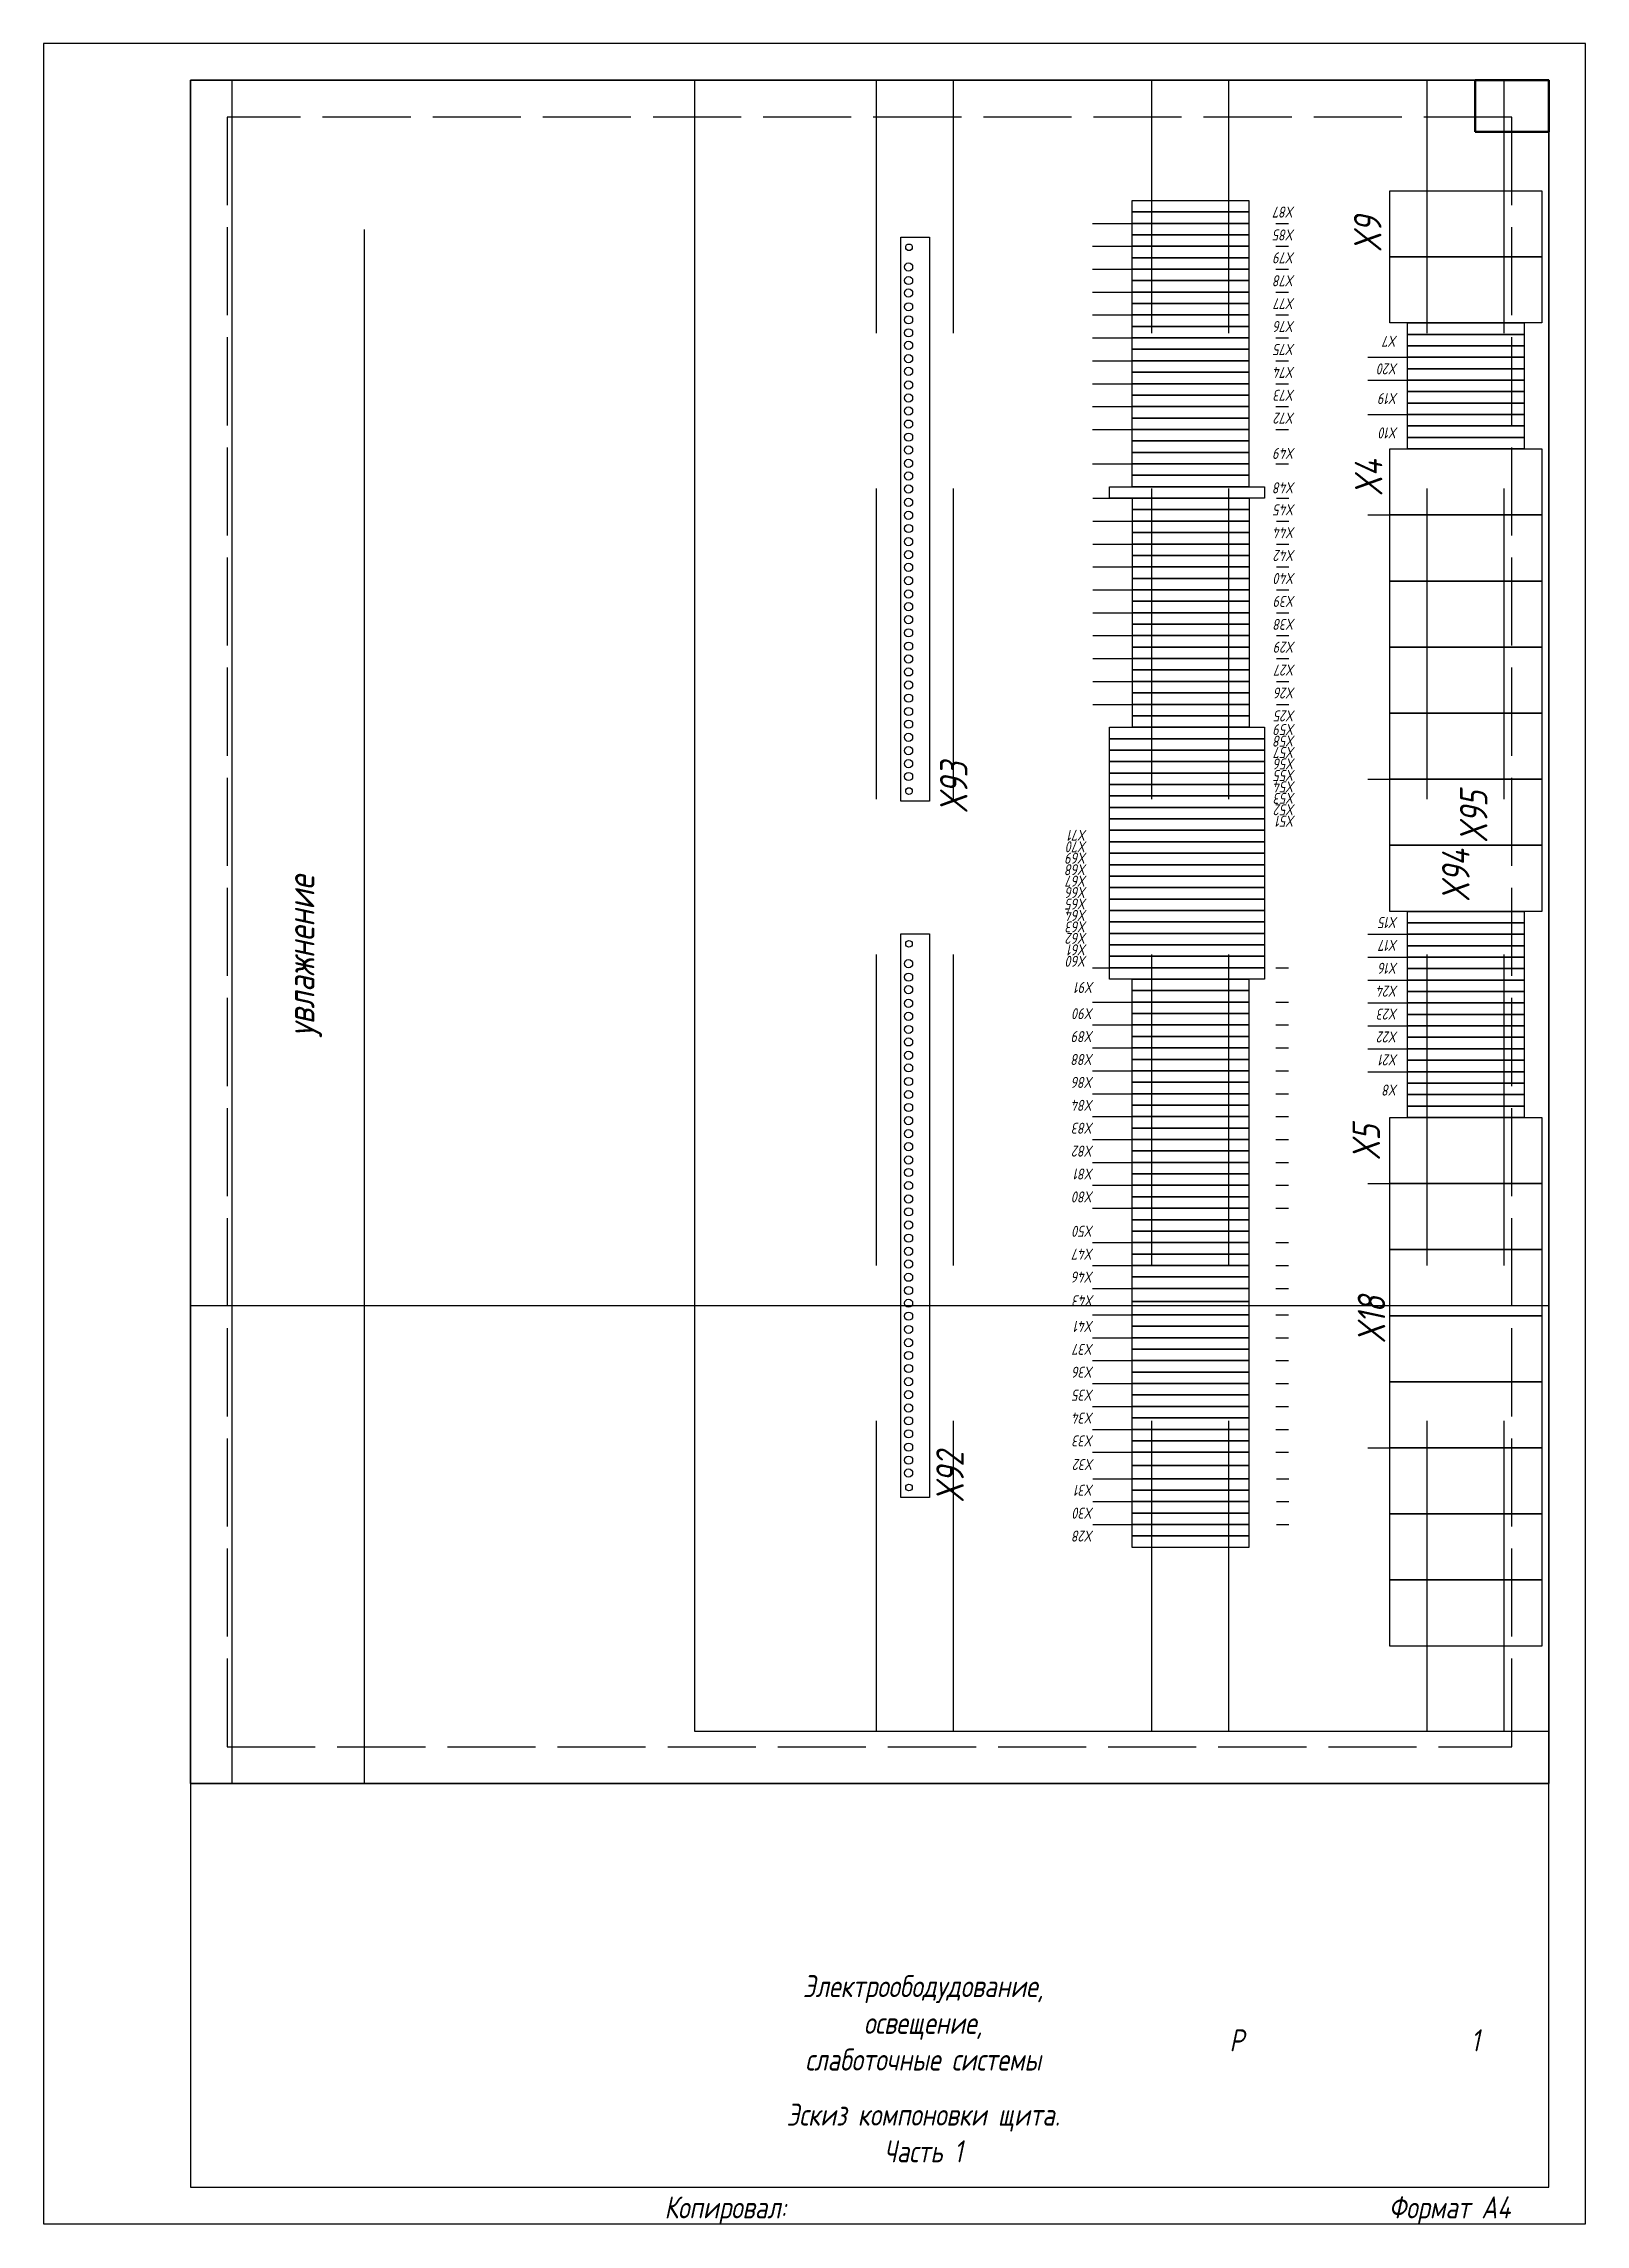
# Paper-space layout '1' of a CAD drawing. Header units: millimetres. Extents: x 117 to 327, y 7 to 305.
# The model-space entities are those that its viewports show. They can reach past a viewport. Long polylines and large blocks are cut down to what shows.
import ezdxf

# ---------------------------------------------------------------- set-up
doc = ezdxf.new("R2010")
doc.units = ezdxf.units.MM
doc.linetypes.add('ACAD_ISO02W100', pattern=[15, 12, -3])
doc.linetypes.add('DASHED', pattern=[19.05, 12.7, -6.35])
doc.layers.add('noprint', color=2, linetype='Continuous', true_color=0xffff00, plot=False)
doc.layers.add('stamp', color=7, linetype='Continuous')
doc.styles.add('textstyle127', font='isocpeui.ttf', dxfattribs={"width": 0.8})
doc.styles.add('textstyle128', font='isocpeui.ttf', dxfattribs={"width": 0.8})
doc.styles.add('textstyle130', font='isocpeui.ttf', dxfattribs={"width": 0.8})
doc.styles.add('textstyle133', font='isocpeui.ttf', dxfattribs={"width": 0.8})
doc.styles.add('textstyle134', font='isocpeui.ttf', dxfattribs={"width": 0.8})
doc.styles.add('textstyle135', font='isocpeui.ttf', dxfattribs={"width": 0.8})
doc.styles.add('textstyle137', font='isocpeui.ttf', dxfattribs={"width": 0.8})
doc.styles.add('textstyle138', font='isocpeui.ttf', dxfattribs={"width": 0.8})
doc.styles.add('textstyle139', font='isocpeui.ttf', dxfattribs={"width": 0.8})
doc.styles.add('textstyle140', font='isocpeui.ttf', dxfattribs={"width": 0.8})
doc.styles.add('textstyle141', font='isocpeui.ttf', dxfattribs={"width": 0.8})
doc.styles.add('textstyle142', font='isocpeui.ttf', dxfattribs={"width": 0.8})
doc.styles.add('textstyle144', font='isocpeui.ttf', dxfattribs={"width": 0.8})
doc.styles.add('textstyle145', font='isocpeui.ttf', dxfattribs={"width": 0.8})
doc.styles.add('textstyle146', font='isocpeui.ttf', dxfattribs={"width": 0.8})
doc.styles.add('textstyle147', font='isocpeui.ttf', dxfattribs={"width": 0.8})
doc.styles.add('textstyle148', font='isocpeui.ttf', dxfattribs={"width": 0.8})
doc.styles.add('textstyle149', font='isocpeui.ttf', dxfattribs={"width": 0.8})
doc.styles.add('textstyle15', font='isocpeui.ttf', dxfattribs={"width": 0.8})
doc.styles.add('textstyle150', font='isocpeui.ttf', dxfattribs={"width": 0.8})
doc.styles.add('textstyle151', font='isocpeui.ttf', dxfattribs={"width": 0.8})
doc.styles.add('textstyle152', font='isocpeui.ttf', dxfattribs={"width": 0.8})
doc.styles.add('textstyle153', font='isocpeui.ttf', dxfattribs={"width": 0.8})
doc.styles.add('textstyle154', font='isocpeui.ttf', dxfattribs={"width": 0.8})
doc.styles.add('textstyle155', font='isocpeui.ttf', dxfattribs={"width": 0.8})
doc.styles.add('textstyle156', font='isocpeui.ttf', dxfattribs={"width": 0.8})
doc.styles.add('textstyle157', font='isocpeui.ttf', dxfattribs={"width": 0.8})
doc.styles.add('textstyle158', font='isocpeui.ttf', dxfattribs={"width": 0.8})
doc.styles.add('textstyle159', font='isocpeui.ttf', dxfattribs={"width": 0.8})
doc.styles.add('textstyle160', font='isocpeui.ttf', dxfattribs={"width": 0.8})
doc.styles.add('textstyle161', font='isocpeui.ttf', dxfattribs={"width": 0.8})
doc.styles.add('textstyle162', font='isocpeui.ttf', dxfattribs={"width": 0.8})
doc.styles.add('textstyle163', font='isocpeui.ttf', dxfattribs={"width": 0.8})
doc.styles.add('textstyle164', font='isocpeui.ttf', dxfattribs={"width": 0.8})
doc.styles.add('textstyle165', font='isocpeui.ttf', dxfattribs={"width": 0.8})
doc.styles.add('textstyle166', font='isocpeui.ttf', dxfattribs={"width": 0.8})
doc.styles.add('textstyle167', font='isocpeui.ttf', dxfattribs={"width": 0.8})
doc.styles.add('textstyle168', font='isocpeui.ttf', dxfattribs={"width": 0.8})
doc.styles.add('textstyle169', font='isocpeui.ttf', dxfattribs={"width": 0.8})
doc.styles.add('textstyle170', font='isocpeui.ttf', dxfattribs={"width": 0.8})
doc.styles.add('textstyle171', font='isocpeui.ttf', dxfattribs={"width": 0.8})
doc.styles.add('textstyle172', font='isocpeui.ttf', dxfattribs={"width": 0.8})
doc.styles.add('textstyle173', font='isocpeui.ttf', dxfattribs={"width": 0.8})
doc.styles.add('textstyle174', font='isocpeui.ttf', dxfattribs={"width": 0.8})
doc.styles.add('textstyle176', font='isocpeui.ttf', dxfattribs={"width": 0.8})
doc.styles.add('textstyle177', font='isocpeui.ttf', dxfattribs={"width": 0.8})
doc.styles.add('textstyle178', font='isocpeui.ttf', dxfattribs={"width": 0.8})
doc.styles.add('textstyle179', font='isocpeui.ttf', dxfattribs={"width": 0.8})
doc.styles.add('textstyle180', font='isocpeui.ttf', dxfattribs={"width": 0.8})
doc.styles.add('textstyle181', font='isocpeui.ttf', dxfattribs={"width": 0.8})
doc.styles.add('textstyle182', font='isocpeui.ttf', dxfattribs={"width": 0.8})
doc.styles.add('textstyle183', font='isocpeui.ttf', dxfattribs={"width": 0.8})
doc.styles.add('textstyle184', font='isocpeui.ttf', dxfattribs={"width": 0.8})
doc.styles.add('textstyle185', font='isocpeui.ttf', dxfattribs={"width": 0.8})
doc.styles.add('textstyle186', font='isocpeui.ttf', dxfattribs={"width": 0.8})
doc.styles.add('textstyle187', font='isocpeui.ttf', dxfattribs={"width": 0.8})
doc.styles.add('textstyle188', font='isocpeui.ttf', dxfattribs={"width": 0.8})
doc.styles.add('textstyle189', font='isocpeui.ttf', dxfattribs={"width": 0.8})
doc.styles.add('textstyle190', font='isocpeui.ttf', dxfattribs={"width": 0.8})
doc.styles.add('textstyle191', font='isocpeui.ttf', dxfattribs={"width": 0.8})
doc.styles.add('textstyle192', font='isocpeui.ttf', dxfattribs={"width": 0.8})
doc.styles.add('textstyle193', font='isocpeui.ttf', dxfattribs={"width": 0.8})
doc.styles.add('textstyle194', font='isocpeui.ttf', dxfattribs={"width": 0.8})
doc.styles.add('textstyle195', font='isocpeui.ttf', dxfattribs={"width": 0.8})
doc.styles.add('textstyle196', font='isocpeui.ttf', dxfattribs={"width": 0.8})
doc.styles.add('textstyle197', font='isocpeui.ttf', dxfattribs={"width": 0.8})
doc.styles.add('textstyle198', font='isocpeui.ttf', dxfattribs={"width": 0.8})
doc.styles.add('textstyle199', font='isocpeui.ttf', dxfattribs={"width": 0.8})
doc.styles.add('textstyle200', font='isocpeui.ttf', dxfattribs={"width": 0.8})
doc.styles.add('textstyle201', font='isocpeui.ttf', dxfattribs={"width": 0.8})
doc.styles.add('textstyle202', font='isocpeui.ttf', dxfattribs={"width": 0.8})
doc.styles.add('textstyle203', font='isocpeui.ttf', dxfattribs={"width": 0.8})
doc.styles.add('textstyle204', font='isocpeui.ttf', dxfattribs={"width": 0.8})
doc.styles.add('textstyle205', font='isocpeui.ttf', dxfattribs={"width": 0.8})
doc.styles.add('textstyle206', font='isocpeui.ttf', dxfattribs={"width": 0.8})
doc.styles.add('textstyle207', font='isocpeui.ttf', dxfattribs={"width": 0.8})
doc.styles.add('textstyle208', font='isocpeui.ttf', dxfattribs={"width": 0.8})
doc.styles.add('textstyle209', font='isocpeui.ttf', dxfattribs={"width": 0.8})
doc.styles.add('textstyle210', font='isocpeui.ttf', dxfattribs={"width": 0.8})
doc.styles.add('textstyle211', font='isocpeui.ttf', dxfattribs={"width": 0.8})
doc.styles.add('textstyle243', font='isocpeui.ttf', dxfattribs={"width": 0.8})
doc.styles.add('textstyle244', font='isocpeui.ttf', dxfattribs={"width": 0.8})
doc.styles.add('textstyle245', font='isocpeui.ttf', dxfattribs={"width": 0.8})
doc.styles.add('textstyle246', font='isocpeui.ttf', dxfattribs={"width": 0.8})
doc.styles.add('textstyle247', font='isocpeui.ttf', dxfattribs={"width": 0.8})
doc.styles.add('textstyle248', font='isocpeui.ttf', dxfattribs={"width": 0.8})

msp = doc.modelspace()

# ---------------------------------------------------------------- linework, layer by layer
msp.add_line((0, 2800), (962.5, 2800))
at = {"color": 0, "linetype": 'DASHED'}
for p, q in [((106.25, 2507.5), (856.25, 2507.5)), ((106.25, 2472.5), (856.25, 2472.5)), ((106.25, 2382.5), (856.25, 2382.5)), ((106.25, 2347.5), (856.25, 2347.5)), ((106.25, 2257.5), (856.25, 2257.5)), ((106.25, 2222.5), (856.25, 2222.5))]:
    msp.add_line(p, q, dxfattribs=at)
at = {"linetype": 'ACAD_ISO02W100', "ltscale": 0.5}
for p, q in [((200.248, 2409.3), (200.248, 2320.3)), ((210.648, 2409.3), (210.648, 2320.3)), ((221.048, 2409.3), (221.048, 2320.3)), ((233.048, 2409.5), (233.048, 2320.5)), ((243.448, 2409.5), (243.448, 2320.5)), ((253.848, 2409.5), (253.848, 2320.5)), ((264.248, 2409.5), (264.248, 2320.5)), ((274.648, 2409.5), (274.648, 2320.5)), ((285.048, 2409.5), (285.048, 2320.5)), ((295.448, 2409.5), (295.448, 2320.5)), ((307.448, 2409.5), (307.448, 2320.5)), ((317.848, 2409.5), (317.848, 2320.5)), ((328.248, 2409.5), (328.248, 2320.5)), ((343.848, 2409.5), (343.848, 2320.5)), ((354.248, 2409.5), (354.248, 2320.5)), ((364.648, 2409.5), (364.648, 2320.5)), ((375.048, 2409.5), (375.048, 2320.5)), ((385.448, 2409.5), (385.448, 2320.5)), ((395.848, 2409.5), (395.848, 2320.5)), ((406.248, 2409.5), (406.248, 2320.5)), ((416.648, 2409.5), (416.648, 2320.5)), ((427.048, 2409.5), (427.048, 2320.5)), ((437.448, 2409.5), (437.448, 2320.5)), ((453.048, 2409.5), (453.048, 2320.5)), ((572.648, 2409.3), (572.648, 2320.3)), ((583.048, 2409.3), (583.048, 2320.3)), ((593.448, 2409.3), (593.448, 2320.3)), ((603.848, 2409.3), (603.848, 2320.3)), ((614.248, 2409.3), (614.248, 2320.3)), ((624.648, 2409.3), (624.648, 2320.3)), ((635.048, 2409.3), (635.048, 2320.3)), ((645.448, 2409.3), (645.448, 2320.3)), ((655.848, 2409.3), (655.848, 2320.3)), ((666.248, 2409.3), (666.248, 2320.3)), ((681.848, 2409.5), (681.848, 2320.5)), ((697.448, 2409.5), (697.448, 2320.5)), ((707.848, 2409.5), (707.848, 2320.5)), ((718.248, 2409.5), (718.248, 2320.5)), ((728.648, 2409.5), (728.648, 2320.5)), ((739.048, 2409.5), (739.048, 2320.5)), ((749.448, 2409.5), (749.448, 2320.5)), ((759.848, 2409.5), (759.848, 2320.5)), ((770.248, 2409.5), (770.248, 2320.5)), ((780.648, 2409.5), (780.648, 2320.5)), ((791.048, 2409.5), (791.048, 2320.5)), ((235.05, 2284.5), (235.05, 2195.5)), ((355.05, 2284.5), (355.05, 2195.5)), ((405.85, 2284.5), (405.85, 2195.5)), ((416.25, 2284.5), (416.25, 2195.5)), ((426.65, 2284.5), (426.65, 2195.5)), ((437.05, 2284.5), (437.05, 2195.5)), ((447.45, 2284.5), (447.45, 2195.5)), ((457.85, 2284.5), (457.85, 2195.5)), ((468.25, 2284.5), (468.25, 2195.5)), ((538.65, 2284.5), (538.65, 2195.5)), ((658.65, 2284.5), (658.65, 2195.5)), ((704.25, 2284.5), (704.25, 2195.5)), ((719.85, 2284.5), (719.85, 2195.5)), ((730.25, 2284.5), (730.25, 2195.5))]:
    msp.add_line(p, q, dxfattribs=at)
at = {"flags": 128}
for points in [[(212.439, 2483.5), (212.439, 2496.5), (468.439, 2496.5), (468.439, 2483.5)], [(528.725, 2483.5), (528.725, 2496.5), (784.725, 2496.5), (784.725, 2483.5)], [(145.05, 2205.5), (145.05, 2274.5), (175.05, 2274.5), (175.05, 2205.5)], [(175.05, 2205.5), (175.05, 2274.5), (205.05, 2274.5), (205.05, 2205.5)], [(205.05, 2205.5), (205.05, 2274.5), (235.05, 2274.5), (235.05, 2205.5)], [(235.05, 2205.5), (235.05, 2274.5), (265.05, 2274.5), (265.05, 2205.5)], [(265.05, 2205.5), (265.05, 2274.5), (295.05, 2274.5), (295.05, 2205.5)], [(295.05, 2205.5), (295.05, 2274.5), (325.05, 2274.5), (325.05, 2205.5)], [(325.05, 2205.5), (325.05, 2274.5), (355.05, 2274.5), (355.05, 2205.5)], [(355.05, 2205.5), (355.05, 2274.5), (385.05, 2274.5), (385.05, 2205.5)], [(478.65, 2205.5), (478.65, 2274.5), (508.65, 2274.5), (508.65, 2205.5)], [(508.65, 2205.5), (508.65, 2274.5), (538.65, 2274.5), (538.65, 2205.5)], [(538.65, 2205.5), (538.65, 2274.5), (568.65, 2274.5), (568.65, 2205.5)], [(568.65, 2205.5), (568.65, 2274.5), (598.65, 2274.5), (598.65, 2205.5)], [(598.65, 2205.5), (598.65, 2274.5), (628.65, 2274.5), (628.65, 2205.5)], [(628.65, 2205.5), (628.65, 2274.5), (658.65, 2274.5), (658.65, 2205.5)], [(658.65, 2205.5), (658.65, 2274.5), (688.65, 2274.5), (688.65, 2205.5)], [(745.85, 2205.5), (745.85, 2274.5), (775.85, 2274.5), (775.85, 2205.5)], [(775.85, 2205.5), (775.85, 2274.5), (805.85, 2274.5), (805.85, 2205.5)]]:
    msp.add_lwpolyline(points, close=True, dxfattribs=at)
at = {"color": 0}
for points in [[(453.048, 2331.4), (447.848, 2331.4), (447.848, 2401.8), (453.048, 2401.8)], [(458.248, 2331.4), (453.048, 2331.4), (453.048, 2401.8), (458.248, 2401.8)], [(463.448, 2331.4), (458.248, 2331.4), (458.248, 2401.8), (463.448, 2401.8)], [(468.648, 2331.4), (463.448, 2331.4), (463.448, 2401.8), (468.648, 2401.8)], [(473.848, 2331.4), (468.648, 2331.4), (468.648, 2401.8), (473.848, 2401.8)], [(479.048, 2331.4), (473.848, 2331.4), (473.848, 2401.8), (479.048, 2401.8)], [(484.248, 2331.4), (479.048, 2331.4), (479.048, 2401.8), (484.248, 2401.8)], [(489.448, 2331.4), (484.248, 2331.4), (484.248, 2401.8), (489.448, 2401.8)], [(494.648, 2331.4), (489.448, 2331.4), (489.448, 2401.8), (494.648, 2401.8)], [(499.848, 2331.4), (494.648, 2331.4), (494.648, 2401.8), (499.848, 2401.8)], [(505.048, 2331.4), (499.848, 2331.4), (499.848, 2401.8), (505.048, 2401.8)], [(510.248, 2331.4), (505.048, 2331.4), (505.048, 2401.8), (510.248, 2401.8)], [(515.448, 2331.4), (510.248, 2331.4), (510.248, 2401.8), (515.448, 2401.8)], [(520.648, 2331.4), (515.448, 2331.4), (515.448, 2401.8), (520.648, 2401.8)], [(525.848, 2331.4), (520.648, 2331.4), (520.648, 2401.8), (525.848, 2401.8)], [(531.048, 2331.4), (525.848, 2331.4), (525.848, 2401.8), (531.048, 2401.8)], [(536.248, 2331.4), (531.048, 2331.4), (531.048, 2401.8), (536.248, 2401.8)], [(541.448, 2331.4), (536.248, 2331.4), (536.248, 2401.8), (541.448, 2401.8)], [(546.648, 2331.4), (541.448, 2331.4), (541.448, 2401.8), (546.648, 2401.8)], [(551.848, 2331.4), (546.648, 2331.4), (546.648, 2401.8), (551.848, 2401.8)], [(557.048, 2331.4), (551.848, 2331.4), (551.848, 2401.8), (557.048, 2401.8)], [(562.248, 2331.4), (557.048, 2331.4), (557.048, 2401.8), (562.248, 2401.8)], [(671.448, 2331.4), (666.248, 2331.4), (666.248, 2401.8), (671.448, 2401.8)], [(195.048, 2338.5), (189.848, 2338.5), (189.848, 2391.5), (195.048, 2391.5)], [(200.248, 2338.5), (195.048, 2338.5), (195.048, 2391.5), (200.248, 2391.5)], [(205.448, 2338.5), (200.248, 2338.5), (200.248, 2391.5), (205.448, 2391.5)], [(210.648, 2338.5), (205.448, 2338.5), (205.448, 2391.5), (210.648, 2391.5)], [(215.848, 2338.5), (210.648, 2338.5), (210.648, 2391.5), (215.848, 2391.5)], [(221.048, 2338.5), (215.848, 2338.5), (215.848, 2391.5), (221.048, 2391.5)], [(227.048, 2391.5), (227.048, 2338.5), (221.048, 2338.5), (221.048, 2391.5)], [(233.048, 2391.5), (233.048, 2338.5), (227.048, 2338.5), (227.048, 2391.5)], [(238.248, 2338.5), (233.048, 2338.5), (233.048, 2391.5), (238.248, 2391.5)], [(243.448, 2338.5), (238.248, 2338.5), (238.248, 2391.5), (243.448, 2391.5)], [(248.648, 2338.5), (243.448, 2338.5), (243.448, 2391.5), (248.648, 2391.5)], [(253.848, 2338.5), (248.648, 2338.5), (248.648, 2391.5), (253.848, 2391.5)], [(259.048, 2338.5), (253.848, 2338.5), (253.848, 2391.5), (259.048, 2391.5)], [(264.248, 2338.5), (259.048, 2338.5), (259.048, 2391.5), (264.248, 2391.5)], [(269.448, 2338.5), (264.248, 2338.5), (264.248, 2391.5), (269.448, 2391.5)], [(274.648, 2338.5), (269.448, 2338.5), (269.448, 2391.5), (274.648, 2391.5)], [(279.848, 2338.5), (274.648, 2338.5), (274.648, 2391.5), (279.848, 2391.5)], [(285.048, 2338.5), (279.848, 2338.5), (279.848, 2391.5), (285.048, 2391.5)], [(290.248, 2338.5), (285.048, 2338.5), (285.048, 2391.5), (290.248, 2391.5)], [(295.448, 2338.5), (290.248, 2338.5), (290.248, 2391.5), (295.448, 2391.5)], [(301.448, 2391.5), (301.448, 2338.5), (295.448, 2338.5), (295.448, 2391.5)], [(307.448, 2391.5), (307.448, 2338.5), (301.448, 2338.5), (301.448, 2391.5)], [(312.648, 2338.5), (307.448, 2338.5), (307.448, 2391.5), (312.648, 2391.5)], [(317.848, 2338.5), (312.648, 2338.5), (312.648, 2391.5), (317.848, 2391.5)], [(323.048, 2338.5), (317.848, 2338.5), (317.848, 2391.5), (323.048, 2391.5)], [(328.248, 2338.5), (323.048, 2338.5), (323.048, 2391.5), (328.248, 2391.5)], [(333.448, 2338.5), (328.248, 2338.5), (328.248, 2391.5), (333.448, 2391.5)], [(338.648, 2338.5), (333.448, 2338.5), (333.448, 2391.5), (338.648, 2391.5)], [(343.848, 2338.5), (338.648, 2338.5), (338.648, 2391.5), (343.848, 2391.5)], [(349.048, 2338.5), (343.848, 2338.5), (343.848, 2391.5), (349.048, 2391.5)], [(354.248, 2338.5), (349.048, 2338.5), (349.048, 2391.5), (354.248, 2391.5)], [(359.448, 2338.5), (354.248, 2338.5), (354.248, 2391.5), (359.448, 2391.5)], [(364.648, 2338.5), (359.448, 2338.5), (359.448, 2391.5), (364.648, 2391.5)], [(369.848, 2338.5), (364.648, 2338.5), (364.648, 2391.5), (369.848, 2391.5)], [(375.048, 2338.5), (369.848, 2338.5), (369.848, 2391.5), (375.048, 2391.5)], [(380.248, 2338.5), (375.048, 2338.5), (375.048, 2391.5), (380.248, 2391.5)], [(385.448, 2338.5), (380.248, 2338.5), (380.248, 2391.5), (385.448, 2391.5)], [(390.648, 2338.5), (385.448, 2338.5), (385.448, 2391.5), (390.648, 2391.5)], [(395.848, 2338.5), (390.648, 2338.5), (390.648, 2391.5), (395.848, 2391.5)], [(401.048, 2338.5), (395.848, 2338.5), (395.848, 2391.5), (401.048, 2391.5)], [(406.248, 2338.5), (401.048, 2338.5), (401.048, 2391.5), (406.248, 2391.5)], [(411.448, 2338.5), (406.248, 2338.5), (406.248, 2391.5), (411.448, 2391.5)], [(416.648, 2338.5), (411.448, 2338.5), (411.448, 2391.5), (416.648, 2391.5)], [(421.848, 2338.5), (416.648, 2338.5), (416.648, 2391.5), (421.848, 2391.5)], [(427.048, 2338.5), (421.848, 2338.5), (421.848, 2391.5), (427.048, 2391.5)], [(432.248, 2338.5), (427.048, 2338.5), (427.048, 2391.5), (432.248, 2391.5)], [(437.448, 2338.5), (432.248, 2338.5), (432.248, 2391.5), (437.448, 2391.5)], [(442.648, 2338.5), (437.448, 2338.5), (437.448, 2391.5), (442.648, 2391.5)], [(447.848, 2338.5), (442.648, 2338.5), (442.648, 2391.5), (447.848, 2391.5)], [(567.448, 2338.3), (562.248, 2338.3), (562.248, 2391.3), (567.448, 2391.3)], [(572.648, 2338.3), (567.448, 2338.3), (567.448, 2391.3), (572.648, 2391.3)], [(577.848, 2338.3), (572.648, 2338.3), (572.648, 2391.3), (577.848, 2391.3)], [(583.048, 2338.3), (577.848, 2338.3), (577.848, 2391.3), (583.048, 2391.3)], [(588.248, 2338.3), (583.048, 2338.3), (583.048, 2391.3), (588.248, 2391.3)], [(593.448, 2338.3), (588.248, 2338.3), (588.248, 2391.3), (593.448, 2391.3)], [(598.648, 2338.3), (593.448, 2338.3), (593.448, 2391.3), (598.648, 2391.3)], [(603.848, 2338.3), (598.648, 2338.3), (598.648, 2391.3), (603.848, 2391.3)], [(609.048, 2338.3), (603.848, 2338.3), (603.848, 2391.3), (609.048, 2391.3)], [(614.248, 2338.3), (609.048, 2338.3), (609.048, 2391.3), (614.248, 2391.3)], [(619.448, 2338.3), (614.248, 2338.3), (614.248, 2391.3), (619.448, 2391.3)], [(624.648, 2338.3), (619.448, 2338.3), (619.448, 2391.3), (624.648, 2391.3)], [(629.848, 2338.3), (624.648, 2338.3), (624.648, 2391.3), (629.848, 2391.3)], [(635.048, 2338.3), (629.848, 2338.3), (629.848, 2391.3), (635.048, 2391.3)], [(640.248, 2338.3), (635.048, 2338.3), (635.048, 2391.3), (640.248, 2391.3)], [(645.448, 2338.3), (640.248, 2338.3), (640.248, 2391.3), (645.448, 2391.3)], [(650.648, 2338.3), (645.448, 2338.3), (645.448, 2391.3), (650.648, 2391.3)], [(655.848, 2338.3), (650.648, 2338.3), (650.648, 2391.3), (655.848, 2391.3)], [(661.048, 2338.3), (655.848, 2338.3), (655.848, 2391.3), (661.048, 2391.3)], [(666.248, 2338.3), (661.048, 2338.3), (661.048, 2391.3), (666.248, 2391.3)], [(676.648, 2338.5), (671.448, 2338.5), (671.448, 2391.5), (676.648, 2391.5)], [(681.848, 2338.5), (676.648, 2338.5), (676.648, 2391.5), (681.848, 2391.5)], [(687.048, 2338.5), (681.848, 2338.5), (681.848, 2391.5), (687.048, 2391.5)], [(692.248, 2338.5), (687.048, 2338.5), (687.048, 2391.5), (692.248, 2391.5)], [(697.448, 2338.5), (692.248, 2338.5), (692.248, 2391.5), (697.448, 2391.5)], [(702.648, 2338.5), (697.448, 2338.5), (697.448, 2391.5), (702.648, 2391.5)], [(707.848, 2338.5), (702.648, 2338.5), (702.648, 2391.5), (707.848, 2391.5)], [(713.048, 2338.5), (707.848, 2338.5), (707.848, 2391.5), (713.048, 2391.5)], [(718.248, 2338.5), (713.048, 2338.5), (713.048, 2391.5), (718.248, 2391.5)], [(723.448, 2338.5), (718.248, 2338.5), (718.248, 2391.5), (723.448, 2391.5)], [(728.648, 2338.5), (723.448, 2338.5), (723.448, 2391.5), (728.648, 2391.5)], [(733.848, 2338.5), (728.648, 2338.5), (728.648, 2391.5), (733.848, 2391.5)], [(739.048, 2338.5), (733.848, 2338.5), (733.848, 2391.5), (739.048, 2391.5)], [(744.248, 2338.5), (739.048, 2338.5), (739.048, 2391.5), (744.248, 2391.5)], [(749.448, 2338.5), (744.248, 2338.5), (744.248, 2391.5), (749.448, 2391.5)], [(754.648, 2338.5), (749.448, 2338.5), (749.448, 2391.5), (754.648, 2391.5)], [(759.848, 2338.5), (754.648, 2338.5), (754.648, 2391.5), (759.848, 2391.5)], [(765.048, 2338.5), (759.848, 2338.5), (759.848, 2391.5), (765.048, 2391.5)], [(770.248, 2338.5), (765.048, 2338.5), (765.048, 2391.5), (770.248, 2391.5)], [(775.448, 2338.5), (770.248, 2338.5), (770.248, 2391.5), (775.448, 2391.5)], [(780.648, 2338.5), (775.448, 2338.5), (775.448, 2391.5), (780.648, 2391.5)], [(785.848, 2338.5), (780.648, 2338.5), (780.648, 2391.5), (785.848, 2391.5)], [(791.048, 2338.5), (785.848, 2338.5), (785.848, 2391.5), (791.048, 2391.5)], [(796.248, 2338.5), (791.048, 2338.5), (791.048, 2391.5), (796.248, 2391.5)], [(801.448, 2338.5), (796.248, 2338.5), (796.248, 2391.5), (801.448, 2391.5)], [(390.25, 2213.5), (385.05, 2213.5), (385.05, 2266.5), (390.25, 2266.5)], [(395.45, 2213.5), (390.25, 2213.5), (390.25, 2266.5), (395.45, 2266.5)], [(400.65, 2213.5), (395.45, 2213.5), (395.45, 2266.5), (400.65, 2266.5)], [(405.85, 2213.5), (400.65, 2213.5), (400.65, 2266.5), (405.85, 2266.5)], [(411.05, 2213.5), (405.85, 2213.5), (405.85, 2266.5), (411.05, 2266.5)], [(416.25, 2213.5), (411.05, 2213.5), (411.05, 2266.5), (416.25, 2266.5)], [(421.45, 2213.5), (416.25, 2213.5), (416.25, 2266.5), (421.45, 2266.5)], [(426.65, 2213.5), (421.45, 2213.5), (421.45, 2266.5), (426.65, 2266.5)], [(431.85, 2213.5), (426.65, 2213.5), (426.65, 2266.5), (431.85, 2266.5)], [(437.05, 2213.5), (431.85, 2213.5), (431.85, 2266.5), (437.05, 2266.5)], [(442.25, 2213.5), (437.05, 2213.5), (437.05, 2266.5), (442.25, 2266.5)], [(447.45, 2213.5), (442.25, 2213.5), (442.25, 2266.5), (447.45, 2266.5)], [(452.65, 2213.5), (447.45, 2213.5), (447.45, 2266.5), (452.65, 2266.5)], [(457.85, 2213.5), (452.65, 2213.5), (452.65, 2266.5), (457.85, 2266.5)], [(463.05, 2213.5), (457.85, 2213.5), (457.85, 2266.5), (463.05, 2266.5)], [(468.25, 2213.5), (463.05, 2213.5), (463.05, 2266.5), (468.25, 2266.5)], [(473.45, 2213.5), (468.25, 2213.5), (468.25, 2266.5), (473.45, 2266.5)], [(478.65, 2213.5), (473.45, 2213.5), (473.45, 2266.5), (478.65, 2266.5)], [(693.85, 2213.5), (688.65, 2213.5), (688.65, 2266.5), (693.85, 2266.5)], [(699.05, 2213.5), (693.85, 2213.5), (693.85, 2266.5), (699.05, 2266.5)], [(704.25, 2213.5), (699.05, 2213.5), (699.05, 2266.5), (704.25, 2266.5)], [(709.45, 2213.5), (704.25, 2213.5), (704.25, 2266.5), (709.45, 2266.5)], [(714.65, 2213.5), (709.45, 2213.5), (709.45, 2266.5), (714.65, 2266.5)], [(719.85, 2213.5), (714.65, 2213.5), (714.65, 2266.5), (719.85, 2266.5)], [(725.05, 2213.5), (719.85, 2213.5), (719.85, 2266.5), (725.05, 2266.5)], [(730.25, 2213.5), (725.05, 2213.5), (725.05, 2266.5), (730.25, 2266.5)], [(735.45, 2213.5), (730.25, 2213.5), (730.25, 2266.5), (735.45, 2266.5)], [(740.65, 2213.5), (735.45, 2213.5), (735.45, 2266.5), (740.65, 2266.5)], [(745.85, 2213.5), (740.65, 2213.5), (740.65, 2266.5), (745.85, 2266.5)]]:
    msp.add_lwpolyline(points, close=True, dxfattribs=at)
for centre, radius in [((216.999, 2492.764), 1.504), ((223.613, 2492.956), 1.855), ((229.432, 2492.956), 1.855), ((235.357, 2492.956), 1.855), ((241.411, 2492.956), 1.855), ((247.336, 2492.956), 1.855), ((253.132, 2492.956), 1.855), ((259.186, 2492.956), 1.855), ((265.111, 2492.956), 1.855), ((271.087, 2492.956), 1.855), ((276.961, 2492.956), 1.855), ((282.783, 2492.956), 1.855), ((288.811, 2492.956), 1.855), ((294.839, 2492.956), 1.855), ((300.712, 2492.956), 1.855), ((306.483, 2492.956), 1.855), ((312.511, 2492.956), 1.855), ((318.539, 2492.956), 1.855), ((324.31, 2492.956), 1.855), ((330.235, 2492.956), 1.855), ((336.211, 2492.956), 1.855), ((342.188, 2492.956), 1.855), ((348.061, 2492.956), 1.855), ((354.141, 2492.956), 1.855), ((360.066, 2492.956), 1.855), ((365.785, 2492.956), 1.855), ((371.813, 2492.956), 1.855), ((377.686, 2492.956), 1.855), ((383.611, 2492.956), 1.855), ((389.588, 2492.956), 1.855), ((395.462, 2492.956), 1.855), ((401.387, 2492.956), 1.855), ((407.569, 2492.956), 1.855), ((413.288, 2492.956), 1.855), ((419.368, 2492.956), 1.855), ((425.035, 2492.956), 1.855), ((430.96, 2492.956), 1.855), ((436.885, 2492.956), 1.855), ((443.12, 2492.956), 1.855), ((448.787, 2492.956), 1.855), ((454.918, 2492.956), 1.855), ((463.878, 2492.764), 1.504), ((533.285, 2492.764), 1.504), ((539.9, 2492.956), 1.855), ((545.718, 2492.956), 1.855), ((551.643, 2492.956), 1.855), ((557.697, 2492.956), 1.855), ((563.622, 2492.956), 1.855), ((569.418, 2492.956), 1.855), ((575.472, 2492.956), 1.855), ((581.397, 2492.956), 1.855), ((587.373, 2492.956), 1.855), ((593.247, 2492.956), 1.855), ((599.069, 2492.956), 1.855), ((605.097, 2492.956), 1.855), ((611.125, 2492.956), 1.855), ((616.999, 2492.956), 1.855), ((622.769, 2492.956), 1.855), ((628.797, 2492.956), 1.855), ((634.825, 2492.956), 1.855), ((640.596, 2492.956), 1.855), ((646.521, 2492.956), 1.855), ((652.497, 2492.956), 1.855), ((658.474, 2492.956), 1.855), ((664.347, 2492.956), 1.855), ((670.427, 2492.956), 1.855), ((676.352, 2492.956), 1.855), ((682.071, 2492.956), 1.855), ((688.099, 2492.956), 1.855), ((693.973, 2492.956), 1.855), ((699.898, 2492.956), 1.855), ((705.874, 2492.956), 1.855), ((711.748, 2492.956), 1.855), ((717.673, 2492.956), 1.855), ((723.855, 2492.956), 1.855), ((729.574, 2492.956), 1.855), ((735.654, 2492.956), 1.855), ((741.321, 2492.956), 1.855), ((747.247, 2492.956), 1.855), ((753.172, 2492.956), 1.855), ((759.406, 2492.956), 1.855), ((765.073, 2492.956), 1.855), ((771.204, 2492.956), 1.855), ((780.165, 2492.764), 1.504)]:
    msp.add_circle(centre, radius)
at = {"layer": 'noprint', "linetype": 'DASHED', "ltscale": 5}
msp.add_line((0, 2740), (912, 2740), dxfattribs=at)
msp.add_xline((299.5, -1041.11), (0, 1), dxfattribs=at)
at = {"layer": 'noprint'}
msp.add_lwpolyline([(106.25, 2590), (856.25, 2590), (856.25, 2140), (106.25, 2140)], close=True, dxfattribs=at)

# ---------------------------------------------------------------- texts
at = {"color": 1, "lineweight": 40, "true_color": 0xff0000, "style": 'textstyle133', "width": 0.8}
for s, p in [('X92', (210.112, 2467.87)), ('X93', (523.083, 2466.192)), ('X18', (282.423, 2276.531)), ('X5', (365.529, 2278.894)), ('X4', (667.169, 2277.846)), ('X9', (777.942, 2278.237)), ('X94', (482.925, 2238.252)), ('X95', (509.735, 2230.135)), ('X11', (194.8, 2190)), ('X12', (600.848, 2189.321))]:
    msp.add_text(s, height=12.5, dxfattribs=at).set_placement(p)
at = {"color": 1, "lineweight": 40, "true_color": 0xff0000, "width": 0.8}
for s, style, p in [('X28', 'textstyle180', (197.488, 2408.839)), ('X30', 'textstyle201', (207.888, 2408.839)), ('X31', 'textstyle189', (218.288, 2408.839)), ('X32', 'textstyle187', (229.941, 2408.639)), ('X33', 'textstyle188', (240.688, 2408.839)), ('X34', 'textstyle202', (251.088, 2408.839)), ('X35', 'textstyle203', (261.488, 2408.839)), ('X36', 'textstyle204', (271.888, 2408.839)), ('X37', 'textstyle207', (282.288, 2408.839)), ('X41', 'textstyle208', (292.688, 2408.839)), ('X43', 'textstyle209', (304.341, 2408.639)), ('X46', 'textstyle176', (315.088, 2408.839)), ('X47', 'textstyle177', (325.488, 2408.839)), ('X50', 'textstyle200', (335.888, 2408.839)), ('X80', 'textstyle181', (351.488, 2408.839)), ('X81', 'textstyle182', (361.888, 2408.839)), ('X82', 'textstyle183', (372.288, 2408.839)), ('X83', 'textstyle190', (382.688, 2408.839)), ('X84', 'textstyle191', (393.088, 2408.839)), ('X86', 'textstyle194', (403.488, 2408.839)), ('X88', 'textstyle205', (413.888, 2408.839)), ('X89', 'textstyle206', (424.288, 2408.839)), ('X90', 'textstyle210', (434.688, 2408.839)), ('X91', 'textstyle211', (446.585, 2408.639)), ('X60', 'textstyle178', (458.476, 2411.868)), ('X61', 'textstyle179', (463.676, 2411.868)), ('X62', 'textstyle184', (468.876, 2411.868)), ('X63', 'textstyle185', (474.076, 2411.868)), ('X64', 'textstyle186', (479.276, 2411.868)), ('X65', 'textstyle192', (484.476, 2411.868)), ('X66', 'textstyle193', (489.676, 2411.868)), ('X67', 'textstyle195', (494.876, 2411.868)), ('X68', 'textstyle196', (500.076, 2411.868)), ('X69', 'textstyle197', (505.276, 2411.868)), ('X70', 'textstyle198', (510.476, 2411.868)), ('X71', 'textstyle199', (515.676, 2411.868)), ('X52', 'textstyle154', (527.273, 2317.335)), ('X53', 'textstyle152', (532.473, 2317.335)), ('X54', 'textstyle153', (537.673, 2317.335)), ('X55', 'textstyle163', (542.873, 2317.335)), ('X56', 'textstyle164', (548.073, 2317.335)), ('X57', 'textstyle168', (553.273, 2317.335)), ('X58', 'textstyle165', (558.473, 2317.335)), ('X59', 'textstyle174', (563.673, 2317.335)), ('X25', 'textstyle145', (569.888, 2317.335)), ('X27', 'textstyle159', (590.688, 2317.335)), ('X29', 'textstyle166', (601.088, 2317.335)), ('X38', 'textstyle171', (611.488, 2317.335)), ('X39', 'textstyle146', (621.888, 2317.335)), ('X40', 'textstyle147', (632.288, 2317.335)), ('X42', 'textstyle156', (642.688, 2317.335)), ('X44', 'textstyle172', (653.088, 2317.335)), ('X45', 'textstyle144', (663.488, 2317.335)), ('X48', 'textstyle169', (673.479, 2317.335)), ('X49', 'textstyle170', (689.079, 2317.335)), ('X72', 'textstyle157', (705.088, 2317.535)), ('X73', 'textstyle148', (715.488, 2317.535)), ('X74', 'textstyle149', (725.888, 2317.535)), ('X75', 'textstyle150', (736.288, 2317.535)), ('X76', 'textstyle151', (746.688, 2317.535)), ('X77', 'textstyle160', (757.088, 2317.535)), ('X78', 'textstyle161', (767.488, 2317.535)), ('X79', 'textstyle162', (777.888, 2317.535)), ('X85', 'textstyle167', (788.288, 2317.535)), ('X87', 'textstyle173', (798.688, 2317.535)), ('X51', 'textstyle158', (522.073, 2317.335)), ('X26', 'textstyle155', (580.288, 2317.335)), ('X8', 'textstyle128', (399.994, 2270.717)), ('X21', 'textstyle139', (413.7, 2270.717)), ('X22', 'textstyle140', (424.1, 2270.717)), ('X23', 'textstyle141', (434.5, 2270.717)), ('X24', 'textstyle142', (444.9, 2270.717)), ('X16', 'textstyle134', (455.3, 2270.717)), ('X17', 'textstyle135', (465.7, 2270.717)), ('X15', 'textstyle133', (476.1, 2270.717)), ('X10', 'textstyle130', (698.394, 2270.717)), ('X19', 'textstyle137', (713.994, 2270.717)), ('X20', 'textstyle138', (727.469, 2270.717)), ('X7', 'textstyle127', (739.994, 2270.917))]:
    msp.add_text(s, height=5, rotation=90, dxfattribs=dict(at, style=style)).set_placement(p)
at = {"layer": 'noprint', "linetype": 'DASHED', "ltscale": 5, "style": 'textstyle15', "width": 0.8}
msp.add_text('увлажнение', height=12.5, dxfattribs=at).set_placement((421.756, 2762.718))

psp = doc.layouts.new('1')

# ---------------------------------------------------------------- linework, layer by layer
at = {"layer": 'noprint'}
psp.add_lwpolyline([(117.19, 7.53), (327.19, 7.53), (327.19, 304.53), (117.19, 304.53)], close=True, dxfattribs=at)
at = {"layer": 'noprint', "color": 1, "true_color": 0xff0000}
psp.add_lwpolyline([(137.19, 299.53), (137.19, 67.53), (322.19, 67.53), (322.19, 299.53)], close=True, dxfattribs=at)
at = {"layer": 'noprint', "linetype": 'ACAD_ISO02W100'}
psp.add_lwpolyline([(142.19, 294.53), (142.19, 72.53), (317.19, 72.53), (317.19, 294.53)], close=True, dxfattribs=at)
at = {"layer": 'stamp'}
for points in [[(137.19, 12.53), (322.19, 12.53), (322.19, 299.53), (137.19, 299.53)], [(137.19, 299.53), (312.19, 299.53), (312.19, 292.53), (322.19, 292.53), (322.19, 67.53), (137.19, 67.53), (137.19, 67.53), (137.19, 67.53)]]:
    psp.add_lwpolyline(points, close=True, dxfattribs=at)
at = {"layer": 'stamp', "lineweight": 50}
psp.add_lwpolyline([(312.19, 292.53), (322.19, 292.53), (322.19, 299.53), (312.19, 299.53)], close=True, dxfattribs=at)

# ---------------------------------------------------------------- texts
at = {"layer": 'stamp', "lineweight": 35, "width": 0.8}
for s, style, p in [('Копировал:', 'textstyle244', (201.75, 8.28)), ('Формат А4', 'textstyle243', (300.4, 8.28))]:
    psp.add_text(s, height=3.005, dxfattribs=dict(at, style=style)).set_placement(p)
at = {"layer": 'stamp', "lineweight": 35, "char_height": 3, "width": 70.1573, "attachment_point": 5}
for s, insert, style in [('{Электроободудование,\\Pосвещение,\\Pслаботочные системы}', (237, 34.92), 'textstyle247'), ('Эскиз компоновки щита.\\PЧасть 1', (237, 19.92), 'textstyle248')]:
    psp.add_mtext(s, dxfattribs=dict(at, insert=insert, style=style))
at = {"layer": 'stamp', "ltscale": 100, "char_height": 3, "attachment_point": 4}
for s, insert, width, style in [('{\\pxqc;Р}', (272.19, 32.53), 15, 'textstyle246'), ('\\pxqc;1', (302.19, 32.53), 20, 'textstyle245')]:
    psp.add_mtext(s, dxfattribs=dict(at, insert=insert, width=width, style=style))

# ---------------------------------------------------------------- viewports
at = {"layer": 'noprint', "view_target_point": (471.774, 2350.082), "view_twist_angle": 90}
psp.add_viewport(center=(229.69, 183.53), size=(185, 232), view_center_point=(-160.579, -2.451), view_height=773.3333, dxfattribs=at)

doc.saveas('drawing.dxf')
